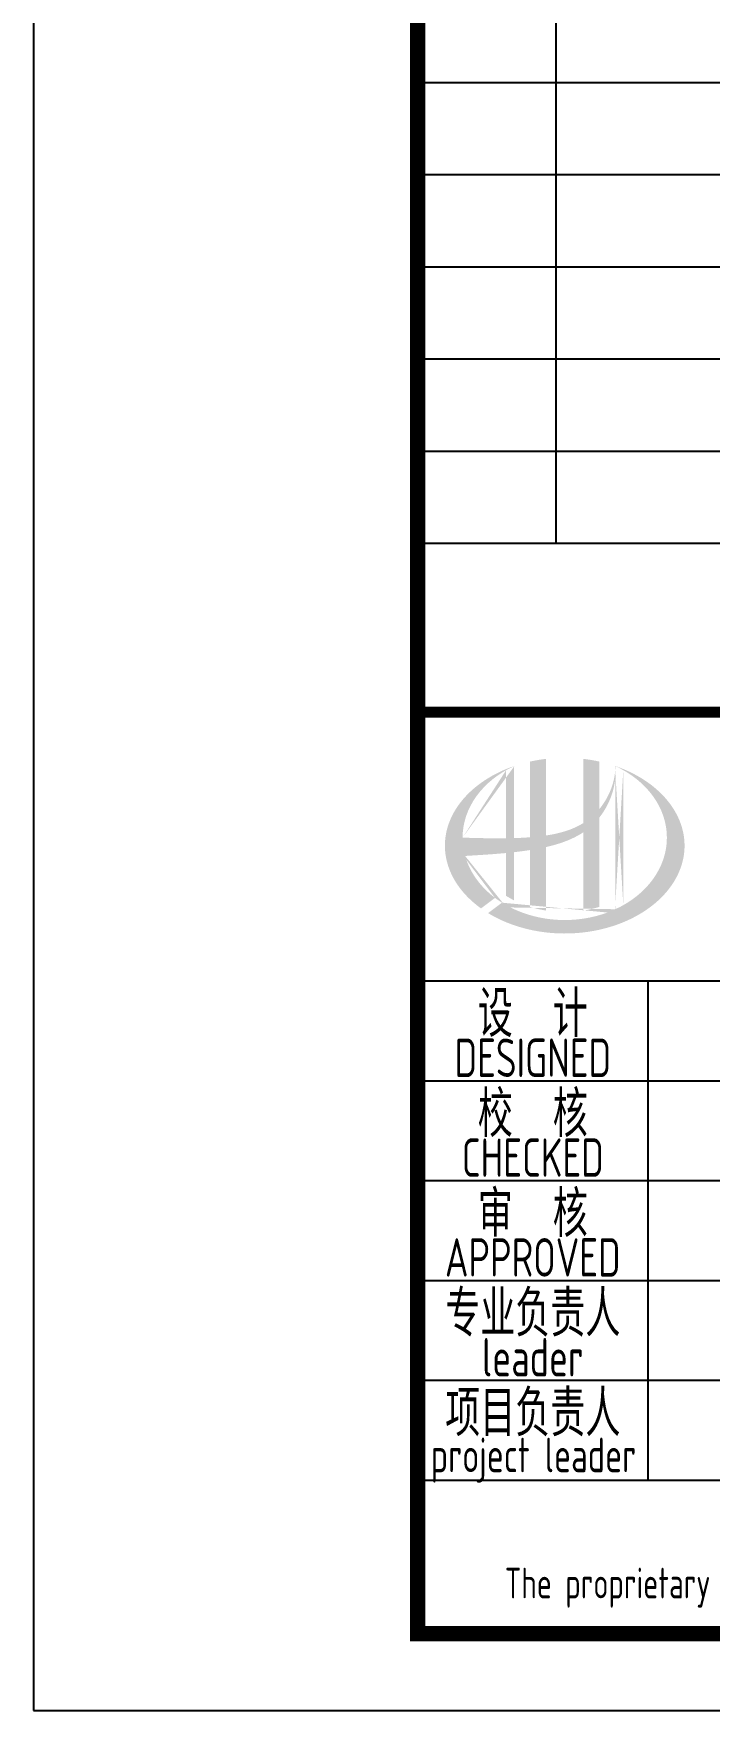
# Model space of a CAD drawing. Extents: x 4981409 to 5298492, y -444687 to -298607.
# Drawn here: x 5005099 to 5009499, y -342473 to -331555 of the extents above; entities that cross this region are included whole.
import ezdxf
from ezdxf.enums import TextEntityAlignment as Align

# ---------------------------------------------------------------- set-up
doc = ezdxf.new("R2010")
doc.units = 0
doc.header["$LTSCALE"] = 1000
doc.header["$MEASUREMENT"] = 0
doc.layers.get('0').update_dxf_attribs({"linetype": 'CONTINUOUS'})
doc.layers.add('PUB_TITLE', color=4, linetype='CONTINUOUS')
doc.styles.add('AHD', font='sceie.shx', dxfattribs={"width": 0.7, "bigfont": 'sceic.shx'})

msp = doc.modelspace()

# ---------------------------------------------------------------- hatches: boundary and pattern name
h = msp.add_hatch(color=256)
edge = h.paths.add_edge_path()
edge.add_spline(control_points=[(5008435.1, -336851), (5008441.2, -336849.6), (5008447.3, -336848.2), (5008496.4, -336836.3), (5008539, -336823.3), (5008614, -336792.2), (5008647, -336775.2), (5008677.8, -336754.6)], knot_values=[61.629012, 61.629012, 61.629012, 61.629012, 63.3304306, 63.3304306, 75.3536336, 75.3536336, 85.3986489, 85.3986489, 85.3986489, 85.3986489], degree=3, periodic=0)
edge.add_line((5008677.8, -336754.6), (5008677.8, -337264.9))
edge.add_spline(control_points=[(5008677.8, -337264.9), (5008695, -337262.1), (5008712, -337258.8), (5008746.7, -337250.7), (5008764.4, -337245.9), (5008781.8, -337240.5)], knot_values=[4.9084564, 4.9084564, 4.9084564, 4.9084564, 4.9928212, 4.9928212, 5.0830337, 5.0830337, 5.0830337, 5.0830337], degree=3, periodic=0)
edge.add_line((5008781.8, -337240.5), (5008781.8, -336659))
edge.add_spline(control_points=[(5008781.8, -336659), (5008790.5, -336648.1), (5008798.7, -336636.7), (5008824.7, -336597.1), (5008840.4, -336567.1), (5008869.7, -336494.3), (5008880.9, -336450.5), (5008885.6, -336405.2), (5008885.7, -336403.9), (5008885.8, -336402.7)], knot_values=[97.9917441, 97.9917441, 97.9917441, 97.9917441, 101.6421898, 101.6421898, 110.3379755, 110.3379755, 121.9343221, 121.9343221, 122.2706915, 122.2706915, 122.2706915, 122.2706915], degree=3, periodic=0)
edge.add_line((5008885.8, -336402.7), (5008885.8, -336332.2))
edge.add_spline(control_points=[(5008885.8, -336332.2), (5008885.7, -336339.9), (5008885.4, -336347.6), (5008884.8, -336355.3)], knot_values=[126.194075, 126.194075, 126.194075, 126.194075, 128.3967624, 128.3967624, 128.3967624, 128.3967624], degree=3, periodic=0)
edge.add_spline(control_points=[(5008884.8, -336355.3), (5008884.3, -336361.5), (5008883.7, -336367.7), (5008882.9, -336373.9)], knot_values=[124.4170495, 124.4170495, 124.4170495, 124.4170495, 126.194075, 126.194075, 126.194075, 126.194075], degree=3, periodic=0)
edge.add_spline(control_points=[(5008882.9, -336373.9), (5008881.8, -336383), (5008880.3, -336392.1), (5008878.5, -336401.2)], knot_values=[121.8052898, 121.8052898, 121.8052898, 121.8052898, 124.4170495, 124.4170495, 124.4170495, 124.4170495], degree=3, periodic=0)
edge.add_spline(control_points=[(5008878.5, -336401.2), (5008876.2, -336413.4), (5008873.2, -336425.5), (5008869.7, -336437.5)], knot_values=[118.3157402, 118.3157402, 118.3157402, 118.3157402, 121.8052898, 121.8052898, 121.8052898, 121.8052898], degree=3, periodic=0)
edge.add_spline(control_points=[(5008869.7, -336437.5), (5008866.2, -336449.6), (5008862.2, -336461.7), (5008857.6, -336473.5)], knot_values=[114.7959879, 114.7959879, 114.7959879, 114.7959879, 118.3157402, 118.3157402, 118.3157402, 118.3157402], degree=3, periodic=0)
edge.add_spline(control_points=[(5008857.6, -336473.5), (5008853.1, -336485.2), (5008848.2, -336496.8), (5008842.7, -336508.1)], knot_values=[111.3296409, 111.3296409, 111.3296409, 111.3296409, 114.7959879, 114.7959879, 114.7959879, 114.7959879], degree=3, periodic=0)
edge.add_spline(control_points=[(5008842.7, -336508.1), (5008837.2, -336519.6), (5008831.2, -336531), (5008824.7, -336542.1)], knot_values=[107.7952896, 107.7952896, 107.7952896, 107.7952896, 111.3296409, 111.3296409, 111.3296409, 111.3296409], degree=3, periodic=0)
edge.add_spline(control_points=[(5008824.7, -336542.1), (5008818.4, -336552.9), (5008811.7, -336563.5), (5008804.6, -336573.7)], knot_values=[104.3435789, 104.3435789, 104.3435789, 104.3435789, 107.7952896, 107.7952896, 107.7952896, 107.7952896], degree=3, periodic=0)
edge.add_spline(control_points=[(5008804.6, -336573.7), (5008797.4, -336584.1), (5008789.8, -336594.2), (5008781.8, -336603.8)], knot_values=[100.8506997, 100.8506997, 100.8506997, 100.8506997, 104.3435789, 104.3435789, 104.3435789, 104.3435789], degree=3, periodic=0)
edge.add_line((5008781.8, -336603.8), (5008781.8, -336294.6))
edge.add_spline(control_points=[(5008781.8, -336294.6), (5008747.8, -336287), (5008713, -336281.1), (5008677.8, -336277)], knot_values=[4.4239994, 4.4239994, 4.4239994, 4.4239994, 4.5587406, 4.5587406, 4.5587406, 4.5587406], degree=3, periodic=0)
edge.add_line((5008677.8, -336277), (5008677.8, -336695.2))
edge.add_spline(control_points=[(5008677.8, -336695.2), (5008605.9, -336739.7), (5008521.7, -336762.9), (5008435.1, -336776)], knot_values=[63.2462151, 63.2462151, 63.2462151, 63.2462151, 87.6891235, 87.6891235, 87.6891235, 87.6891235], degree=3, periodic=0)
edge.add_line((5008435.1, -336776), (5008435.1, -336277))
edge.add_spline(control_points=[(5008435.1, -336277), (5008400, -336281.1), (5008365.2, -336287), (5008331.1, -336294.6)], knot_values=[4.8660382, 4.8660382, 4.8660382, 4.8660382, 5.0007773, 5.0007773, 5.0007773, 5.0007773], degree=3, periodic=0)
edge.add_line((5008331.1, -336294.6), (5008331.1, -336787.4))
edge.add_spline(control_points=[(5008331.1, -336787.4), (5008329.4, -336787.5), (5008294.5, -336790.2), (5008259.9, -336791.9), (5008227.1, -336793)], knot_values=[43.6573559, 43.6573559, 43.6573559, 43.6573559, 44.1342527, 53.4970917, 53.4970917, 53.4970917, 53.4970917], degree=3, periodic=0)
edge.add_line((5008227.1, -336793), (5008227.1, -336323.8))
edge.add_spline(control_points=[(5008227.1, -336323.8), (5008210.1, -336329.7), (5008193.3, -336336), (5008176.9, -336342.7)], knot_values=[5.1415698, 5.1415698, 5.1415698, 5.1415698, 5.2129208, 5.2129208, 5.2129208, 5.2129208], degree=3, periodic=0)
edge.add_spline(control_points=[(5008176.9, -336342.7), (5008170, -336345.5), (5008163.2, -336348.4), (5008131, -336362.6), (5008106.4, -336374.9), (5008082.9, -336388.1)], knot_values=[5.2129208, 5.2129208, 5.2129208, 5.2129208, 5.2429596, 5.2429596, 5.3556227, 5.3556227, 5.3556227, 5.3556227], degree=3, periodic=0)
edge.add_spline(control_points=[(5008082.9, -336388.1), (5008068.1, -336396.4), (5008053.6, -336405.2), (5008039.6, -336414.3)], knot_values=[5.3556227, 5.3556227, 5.3556227, 5.3556227, 5.4269737, 5.4269737, 5.4269737, 5.4269737], degree=3, periodic=0)
edge.add_spline(control_points=[(5008039.6, -336414.3), (5008032.2, -336419.1), (5008024.9, -336424), (5008011.4, -336433.5), (5008005.2, -336438), (5007999.1, -336442.6)], knot_values=[5.4269737, 5.4269737, 5.4269737, 5.4269737, 5.4647645, 5.4647645, 5.4983247, 5.4983247, 5.4983247, 5.4983247], degree=3, periodic=0)
edge.add_spline(control_points=[(5007999.1, -336442.6), (5007973, -336462.2), (5007948.9, -336483.1), (5007927, -336505)], knot_values=[5.4983247, 5.4983247, 5.4983247, 5.4983247, 5.6410266, 5.6410266, 5.6410266, 5.6410266], degree=3, periodic=0)
edge.add_spline(control_points=[(5007927, -336505), (5007920, -336512), (5007913.3, -336519.1), (5007892.8, -336541.7), (5007879.9, -336557.6), (5007868.2, -336573.8)], knot_values=[5.6410266, 5.6410266, 5.6410266, 5.6410266, 5.6865694, 5.6865694, 5.7837285, 5.7837285, 5.7837285, 5.7837285], degree=3, periodic=0)
edge.add_spline(control_points=[(5007868.2, -336573.8), (5007853, -336594.5), (5007839.7, -336615.9), (5007826.6, -336640.9), (5007825, -336644.1), (5007823.4, -336647.3)], knot_values=[5.7837285, 5.7837285, 5.7837285, 5.7837285, 5.9083744, 5.9083744, 5.9264305, 5.9264305, 5.9264305, 5.9264305], degree=3, periodic=0)
edge.add_spline(control_points=[(5007823.4, -336647.3), (5007811, -336672.4), (5007800.9, -336698), (5007793.4, -336724)], knot_values=[5.9264305, 5.9264305, 5.9264305, 5.9264305, 6.0691324, 6.0691324, 6.0691324, 6.0691324], degree=3, periodic=0)
edge.add_spline(control_points=[(5007793.4, -336724), (5007790.2, -336735.1), (5007787.4, -336746.2), (5007782.1, -336772.4), (5007779.8, -336787.4), (5007778.4, -336802.5)], knot_values=[6.0691324, 6.0691324, 6.0691324, 6.0691324, 6.1301793, 6.1301793, 6.2118343, 6.2118343, 6.2118343, 6.2118343], degree=3, periodic=0)
edge.add_spline(control_points=[(5007778.4, -336802.5), (5007777.1, -336815.6), (5007776.5, -336828.8), (5007776.5, -336842)], knot_values=[6.2118343, 6.2118343, 6.2118343, 6.2118343, 6.2831853, 6.2831853, 6.2831853, 6.2831853], degree=3, periodic=0)
edge.add_spline(control_points=[(5007776.5, -336842), (5007776.5, -336851.4), (5007776.8, -336860.7), (5007777.4, -336870)], knot_values=[6.2831853, 6.2831853, 6.2831853, 6.2831853, 6.3336547, 6.3336547, 6.3336547, 6.3336547], degree=3, periodic=0)
edge.add_spline(control_points=[(5007777.4, -336870), (5007778.7, -336888.7), (5007781.2, -336907.3), (5007784.9, -336925.8)], knot_values=[6.3336547, 6.3336547, 6.3336547, 6.3336547, 6.4345936, 6.4345936, 6.4345936, 6.4345936], degree=3, periodic=0)
edge.add_spline(control_points=[(5007784.9, -336925.8), (5007785.2, -336927), (5007785.5, -336928.2), (5007789.4, -336946.7), (5007794.2, -336963.9), (5007800, -336980.9)], knot_values=[6.4345936, 6.4345936, 6.4345936, 6.4345936, 6.4412784, 6.4412784, 6.5355325, 6.5355325, 6.5355325, 6.5355325], degree=3, periodic=0)
edge.add_spline(control_points=[(5007800, -336980.9), (5007806.3, -336999.2), (5007813.8, -337017.2), (5007822.5, -337035)], knot_values=[6.5355325, 6.5355325, 6.5355325, 6.5355325, 6.6364714, 6.6364714, 6.6364714, 6.6364714], degree=3, periodic=0)
edge.add_spline(control_points=[(5007822.5, -337035), (5007824.7, -337039.5), (5007827, -337043.9), (5007836.4, -337061.6), (5007844.1, -337074.6), (5007852.4, -337087.5)], knot_values=[6.6364714, 6.6364714, 6.6364714, 6.6364714, 6.6618943, 6.6618943, 6.7374102, 6.7374102, 6.7374102, 6.7374102], degree=3, periodic=0)
edge.add_spline(control_points=[(5007852.4, -337087.5), (5007863.6, -337104.6), (5007876, -337121.4), (5007889.5, -337137.8)], knot_values=[6.7374102, 6.7374102, 6.7374102, 6.7374102, 6.8383491, 6.8383491, 6.8383491, 6.8383491], degree=3, periodic=0)
edge.add_spline(control_points=[(5007889.5, -337137.8), (5007895.4, -337145), (5007901.6, -337152), (5007916.1, -337168), (5007924.6, -337176.8), (5007933.5, -337185.4)], knot_values=[6.8383491, 6.8383491, 6.8383491, 6.8383491, 6.8825101, 6.8825101, 6.939288, 6.939288, 6.939288, 6.939288], degree=3, periodic=0)
edge.add_spline(control_points=[(5007933.5, -337185.4), (5007949.3, -337200.8), (5007966.2, -337215.7), (5007984.1, -337229.9)], knot_values=[6.939288, 6.939288, 6.939288, 6.939288, 7.0402268, 7.0402268, 7.0402268, 7.0402268], degree=3, periodic=0)
edge.add_spline(control_points=[(5007984.1, -337229.9), (5007993, -337237), (5008002.2, -337243.9), (5008011.6, -337250.7)], knot_values=[7.0402268, 7.0402268, 7.0402268, 7.0402268, 7.0906963, 7.0906963, 7.0906963, 7.0906963], degree=3, periodic=0)
edge.add_line((5008011.6, -337250.7), (5008102.8, -337182.3))
edge.add_ellipse((5008556.5, -336790), major_axis=(665, 0), ratio=0.8066765, start_angle=192.81901, end_angle=226.98533, ccw=False)
edge.add_spline(control_points=[(5007908, -336909.1), (5007932.1, -336907.6), (5007956.1, -336906.1), (5008044.8, -336900.6), (5008109.6, -336896.3), (5008175.1, -336890)], knot_values=[11.3982633, 11.3982633, 11.3982633, 11.3982633, 18.4072897, 18.4072897, 37.1809397, 37.1809397, 37.1809397, 37.1809397], degree=3, periodic=0)
edge.add_line((5008175.1, -336890), (5008175.1, -337169))
edge.add_spline(control_points=[(5008175.1, -337169), (5008178.7, -337171.3), (5008182.3, -337173.5), (5008199.2, -337183.7), (5008213, -337191.2), (5008227.1, -337198.4)], knot_values=[4.0499446, 4.0499446, 4.0499446, 4.0499446, 4.0720206, 4.0720206, 4.153257, 4.153257, 4.153257, 4.153257], degree=3, periodic=0)
edge.add_line((5008227.1, -337198.4), (5008227.1, -336884.5))
edge.add_spline(control_points=[(5008227.1, -336884.5), (5008259.3, -336880.8), (5008291.7, -336876.6), (5008326.6, -336871.2), (5008328.9, -336870.9), (5008331.1, -336870.5)], knot_values=[42.1350086, 42.1350086, 42.1350086, 42.1350086, 51.3072277, 51.3072277, 51.9485742, 51.9485742, 51.9485742, 51.9485742], degree=3, periodic=0)
edge.add_line((5008331.1, -336870.5), (5008331.1, -337240.5))
edge.add_spline(control_points=[(5008331.1, -337240.5), (5008364.8, -337251), (5008399.6, -337259.2), (5008435.1, -337264.9)], knot_values=[4.3417397, 4.3417397, 4.3417397, 4.3417397, 4.5163155, 4.5163155, 4.5163155, 4.5163155], degree=3, periodic=0)
edge.add_line((5008435.1, -337264.9), (5008435.1, -336851))
edge = h.paths.add_edge_path(flags=16)
edge.add_ellipse((5008556.5, -336790), major_axis=(665, 0), ratio=0.8066765, start_angle=124.98746, end_angle=179.99898, ccw=False)
edge.add_line((5008175.1, -336350.5), (5008175.1, -336794.1))
edge.add_spline(control_points=[(5008175.1, -336794.1), (5008079.8, -336795.4), (5007985.8, -336792.4), (5007891.4, -336790)], knot_values=[11.2737302, 11.2737302, 11.2737302, 11.2737302, 38.6875129, 38.6875129, 38.6875129, 38.6875129], degree=3, periodic=0)
edge = h.paths.add_edge_path()
edge.add_spline(control_points=[(5008057.6, -337281.2), (5008088.7, -337300.2), (5008121.8, -337317.4), (5008206.5, -337354.7), (5008259.7, -337372.5), (5008370.5, -337399.1), (5008427.9, -337407.8), (5008544.1, -337415.6), (5008602.7, -337414.6), (5008718.3, -337403.2), (5008775.2, -337392.6), (5008884.2, -337362.6), (5008936.3, -337343.1), (5009033.2, -337296.2), (5009078, -337268.8), (5009158, -337207.9), (5009193.2, -337174.3), (5009252.5, -337102.8), (5009276.6, -337064.9), (5009313, -336986.8), (5009325.3, -336946.6), (5009337.8, -336865.4), (5009338.1, -336824.4), (5009326.6, -336743), (5009314.8, -336702.4), (5009279.2, -336623.7), (5009255.4, -336585.5), (5009196.6, -336513.3), (5009161.6, -336479.4), (5009081.8, -336417.7), (5009037, -336390), (5008955.8, -336350.3), (5008921.5, -336336.1), (5008885.8, -336323.8)], knot_values=[0.8864206, 0.8864206, 0.8864206, 0.8864206, 1.0405566, 1.0405566, 1.2611724, 1.2611724, 1.4817883, 1.4817883, 1.7024042, 1.7024042, 1.9230201, 1.9230201, 2.1436359, 2.1436359, 2.3642518, 2.3642518, 2.5848677, 2.5848677, 2.8054836, 2.8054836, 3.0260994, 3.0260994, 3.2467153, 3.2467153, 3.4685202, 3.4685202, 3.6903251, 3.6903251, 3.9121301, 3.9121301, 4.133935, 4.133935, 4.2832086, 4.2832086, 4.2832086, 4.2832086], degree=3, periodic=0)
edge.add_line((5008885.8, -336323.8), (5008885.8, -336323.9))
edge.add_spline(control_points=[(5008885.8, -336324), (5008885.8, -336326.7), (5008885.8, -336329.5), (5008885.8, -336332.2)], knot_values=[128.3967624, 128.3967624, 128.3967624, 128.3967624, 129.1921934, 129.1921934, 129.1921934, 129.1921934], degree=3, periodic=0)
edge.add_line((5008885.8, -336332.2), (5008885.8, -337256.1))
edge.add_ellipse((5008556.5, -336790), major_axis=(665, 0), ratio=0.8066765, start_angle=232.10542, end_angle=299.68334, ccw=False)
edge.add_line((5008148, -337213.4), (5008057.6, -337281.2))
edge = h.paths.add_edge_path(flags=16)
edge.add_ellipse((5008556.5, -336790), major_axis=(665, 0), ratio=0.8066765, start_angle=304.98746, end_angle=415.01211, ccw=False)
edge.add_line((5008937.8, -337229.6), (5008937.8, -336350.5))
h = msp.add_hatch(color=256)
edge = h.paths.add_edge_path()
edge.add_spline(control_points=[(5008435.1, -336851), (5008441.2, -336849.6), (5008447.3, -336848.2), (5008496.4, -336836.3), (5008539, -336823.3), (5008614, -336792.2), (5008647, -336775.2), (5008677.8, -336754.6)], knot_values=[61.629012, 61.629012, 61.629012, 61.629012, 63.3304306, 63.3304306, 75.3536336, 75.3536336, 85.3986489, 85.3986489, 85.3986489, 85.3986489], degree=3, periodic=0)
edge.add_line((5008677.8, -336754.6), (5008677.8, -337264.9))
edge.add_spline(control_points=[(5008677.8, -337264.9), (5008695, -337262.1), (5008712, -337258.8), (5008746.7, -337250.7), (5008764.4, -337245.9), (5008781.8, -337240.5)], knot_values=[4.9084564, 4.9084564, 4.9084564, 4.9084564, 4.9928212, 4.9928212, 5.0830337, 5.0830337, 5.0830337, 5.0830337], degree=3, periodic=0)
edge.add_line((5008781.8, -337240.5), (5008781.8, -336659))
edge.add_spline(control_points=[(5008781.8, -336659), (5008790.5, -336648.1), (5008798.7, -336636.7), (5008824.7, -336597.1), (5008840.4, -336567.1), (5008869.7, -336494.3), (5008880.9, -336450.5), (5008885.6, -336405.2), (5008885.7, -336403.9), (5008885.8, -336402.7)], knot_values=[97.9917441, 97.9917441, 97.9917441, 97.9917441, 101.6421898, 101.6421898, 110.3379755, 110.3379755, 121.9343221, 121.9343221, 122.2706915, 122.2706915, 122.2706915, 122.2706915], degree=3, periodic=0)
edge.add_line((5008885.8, -336402.7), (5008885.8, -336332.2))
edge.add_spline(control_points=[(5008885.8, -336332.2), (5008885.7, -336339.9), (5008885.4, -336347.6), (5008884.8, -336355.3)], knot_values=[126.194075, 126.194075, 126.194075, 126.194075, 128.3967624, 128.3967624, 128.3967624, 128.3967624], degree=3, periodic=0)
edge.add_spline(control_points=[(5008884.8, -336355.3), (5008884.3, -336361.5), (5008883.7, -336367.7), (5008882.9, -336373.9)], knot_values=[124.4170495, 124.4170495, 124.4170495, 124.4170495, 126.194075, 126.194075, 126.194075, 126.194075], degree=3, periodic=0)
edge.add_spline(control_points=[(5008882.9, -336373.9), (5008881.8, -336383), (5008880.3, -336392.1), (5008878.5, -336401.2)], knot_values=[121.8052898, 121.8052898, 121.8052898, 121.8052898, 124.4170495, 124.4170495, 124.4170495, 124.4170495], degree=3, periodic=0)
edge.add_spline(control_points=[(5008878.5, -336401.2), (5008876.2, -336413.4), (5008873.2, -336425.5), (5008869.7, -336437.5)], knot_values=[118.3157402, 118.3157402, 118.3157402, 118.3157402, 121.8052898, 121.8052898, 121.8052898, 121.8052898], degree=3, periodic=0)
edge.add_spline(control_points=[(5008869.7, -336437.5), (5008866.2, -336449.6), (5008862.2, -336461.7), (5008857.6, -336473.5)], knot_values=[114.7959879, 114.7959879, 114.7959879, 114.7959879, 118.3157402, 118.3157402, 118.3157402, 118.3157402], degree=3, periodic=0)
edge.add_spline(control_points=[(5008857.6, -336473.5), (5008853.1, -336485.2), (5008848.2, -336496.8), (5008842.7, -336508.1)], knot_values=[111.3296409, 111.3296409, 111.3296409, 111.3296409, 114.7959879, 114.7959879, 114.7959879, 114.7959879], degree=3, periodic=0)
edge.add_spline(control_points=[(5008842.7, -336508.1), (5008837.2, -336519.6), (5008831.2, -336531), (5008824.7, -336542.1)], knot_values=[107.7952896, 107.7952896, 107.7952896, 107.7952896, 111.3296409, 111.3296409, 111.3296409, 111.3296409], degree=3, periodic=0)
edge.add_spline(control_points=[(5008824.7, -336542.1), (5008818.4, -336552.9), (5008811.7, -336563.5), (5008804.6, -336573.7)], knot_values=[104.3435789, 104.3435789, 104.3435789, 104.3435789, 107.7952896, 107.7952896, 107.7952896, 107.7952896], degree=3, periodic=0)
edge.add_spline(control_points=[(5008804.6, -336573.7), (5008797.4, -336584.1), (5008789.8, -336594.2), (5008781.8, -336603.8)], knot_values=[100.8506997, 100.8506997, 100.8506997, 100.8506997, 104.3435789, 104.3435789, 104.3435789, 104.3435789], degree=3, periodic=0)
edge.add_line((5008781.8, -336603.8), (5008781.8, -336294.6))
edge.add_spline(control_points=[(5008781.8, -336294.6), (5008747.8, -336287), (5008713, -336281.1), (5008677.8, -336277)], knot_values=[4.4239994, 4.4239994, 4.4239994, 4.4239994, 4.5587406, 4.5587406, 4.5587406, 4.5587406], degree=3, periodic=0)
edge.add_line((5008677.8, -336277), (5008677.8, -336695.2))
edge.add_spline(control_points=[(5008677.8, -336695.2), (5008605.9, -336739.7), (5008521.7, -336762.9), (5008435.1, -336776)], knot_values=[63.2462151, 63.2462151, 63.2462151, 63.2462151, 87.6891235, 87.6891235, 87.6891235, 87.6891235], degree=3, periodic=0)
edge.add_line((5008435.1, -336776), (5008435.1, -336277))
edge.add_spline(control_points=[(5008435.1, -336277), (5008400, -336281.1), (5008365.2, -336287), (5008331.1, -336294.6)], knot_values=[4.8660382, 4.8660382, 4.8660382, 4.8660382, 5.0007773, 5.0007773, 5.0007773, 5.0007773], degree=3, periodic=0)
edge.add_line((5008331.1, -336294.6), (5008331.1, -336787.4))
edge.add_spline(control_points=[(5008331.1, -336787.4), (5008329.4, -336787.5), (5008294.5, -336790.2), (5008259.9, -336791.9), (5008227.1, -336793)], knot_values=[43.6573559, 43.6573559, 43.6573559, 43.6573559, 44.1342527, 53.4970917, 53.4970917, 53.4970917, 53.4970917], degree=3, periodic=0)
edge.add_line((5008227.1, -336793), (5008227.1, -336323.8))
edge.add_spline(control_points=[(5008227.1, -336323.8), (5008210.1, -336329.7), (5008193.3, -336336), (5008176.9, -336342.7)], knot_values=[5.1415698, 5.1415698, 5.1415698, 5.1415698, 5.2129208, 5.2129208, 5.2129208, 5.2129208], degree=3, periodic=0)
edge.add_spline(control_points=[(5008176.9, -336342.7), (5008170, -336345.5), (5008163.2, -336348.4), (5008131, -336362.6), (5008106.4, -336374.9), (5008082.9, -336388.1)], knot_values=[5.2129208, 5.2129208, 5.2129208, 5.2129208, 5.2429596, 5.2429596, 5.3556227, 5.3556227, 5.3556227, 5.3556227], degree=3, periodic=0)
edge.add_spline(control_points=[(5008082.9, -336388.1), (5008068.1, -336396.4), (5008053.6, -336405.2), (5008039.6, -336414.3)], knot_values=[5.3556227, 5.3556227, 5.3556227, 5.3556227, 5.4269737, 5.4269737, 5.4269737, 5.4269737], degree=3, periodic=0)
edge.add_spline(control_points=[(5008039.6, -336414.3), (5008032.2, -336419.1), (5008024.9, -336424), (5008011.4, -336433.5), (5008005.2, -336438), (5007999.1, -336442.6)], knot_values=[5.4269737, 5.4269737, 5.4269737, 5.4269737, 5.4647645, 5.4647645, 5.4983247, 5.4983247, 5.4983247, 5.4983247], degree=3, periodic=0)
edge.add_spline(control_points=[(5007999.1, -336442.6), (5007973, -336462.2), (5007948.9, -336483.1), (5007927, -336505)], knot_values=[5.4983247, 5.4983247, 5.4983247, 5.4983247, 5.6410266, 5.6410266, 5.6410266, 5.6410266], degree=3, periodic=0)
edge.add_spline(control_points=[(5007927, -336505), (5007920, -336512), (5007913.3, -336519.1), (5007892.8, -336541.7), (5007879.9, -336557.6), (5007868.2, -336573.8)], knot_values=[5.6410266, 5.6410266, 5.6410266, 5.6410266, 5.6865694, 5.6865694, 5.7837285, 5.7837285, 5.7837285, 5.7837285], degree=3, periodic=0)
edge.add_spline(control_points=[(5007868.2, -336573.8), (5007853, -336594.5), (5007839.7, -336615.9), (5007826.6, -336640.9), (5007825, -336644.1), (5007823.4, -336647.3)], knot_values=[5.7837285, 5.7837285, 5.7837285, 5.7837285, 5.9083744, 5.9083744, 5.9264305, 5.9264305, 5.9264305, 5.9264305], degree=3, periodic=0)
edge.add_spline(control_points=[(5007823.4, -336647.3), (5007811, -336672.4), (5007800.9, -336698), (5007793.4, -336724)], knot_values=[5.9264305, 5.9264305, 5.9264305, 5.9264305, 6.0691324, 6.0691324, 6.0691324, 6.0691324], degree=3, periodic=0)
edge.add_spline(control_points=[(5007793.4, -336724), (5007790.2, -336735.1), (5007787.4, -336746.2), (5007782.1, -336772.4), (5007779.8, -336787.4), (5007778.4, -336802.5)], knot_values=[6.0691324, 6.0691324, 6.0691324, 6.0691324, 6.1301793, 6.1301793, 6.2118343, 6.2118343, 6.2118343, 6.2118343], degree=3, periodic=0)
edge.add_spline(control_points=[(5007778.4, -336802.5), (5007777.1, -336815.6), (5007776.5, -336828.8), (5007776.5, -336842)], knot_values=[6.2118343, 6.2118343, 6.2118343, 6.2118343, 6.2831853, 6.2831853, 6.2831853, 6.2831853], degree=3, periodic=0)
edge.add_spline(control_points=[(5007776.5, -336842), (5007776.5, -336851.4), (5007776.8, -336860.7), (5007777.4, -336870)], knot_values=[6.2831853, 6.2831853, 6.2831853, 6.2831853, 6.3336547, 6.3336547, 6.3336547, 6.3336547], degree=3, periodic=0)
edge.add_spline(control_points=[(5007777.4, -336870), (5007778.7, -336888.7), (5007781.2, -336907.3), (5007784.9, -336925.8)], knot_values=[6.3336547, 6.3336547, 6.3336547, 6.3336547, 6.4345936, 6.4345936, 6.4345936, 6.4345936], degree=3, periodic=0)
edge.add_spline(control_points=[(5007784.9, -336925.8), (5007785.2, -336927), (5007785.5, -336928.2), (5007789.4, -336946.7), (5007794.2, -336963.9), (5007800, -336980.9)], knot_values=[6.4345936, 6.4345936, 6.4345936, 6.4345936, 6.4412784, 6.4412784, 6.5355325, 6.5355325, 6.5355325, 6.5355325], degree=3, periodic=0)
edge.add_spline(control_points=[(5007800, -336980.9), (5007806.3, -336999.2), (5007813.8, -337017.2), (5007822.5, -337035)], knot_values=[6.5355325, 6.5355325, 6.5355325, 6.5355325, 6.6364714, 6.6364714, 6.6364714, 6.6364714], degree=3, periodic=0)
edge.add_spline(control_points=[(5007822.5, -337035), (5007824.7, -337039.5), (5007827, -337043.9), (5007836.4, -337061.6), (5007844.1, -337074.6), (5007852.4, -337087.5)], knot_values=[6.6364714, 6.6364714, 6.6364714, 6.6364714, 6.6618943, 6.6618943, 6.7374102, 6.7374102, 6.7374102, 6.7374102], degree=3, periodic=0)
edge.add_spline(control_points=[(5007852.4, -337087.5), (5007863.6, -337104.6), (5007876, -337121.4), (5007889.5, -337137.8)], knot_values=[6.7374102, 6.7374102, 6.7374102, 6.7374102, 6.8383491, 6.8383491, 6.8383491, 6.8383491], degree=3, periodic=0)
edge.add_spline(control_points=[(5007889.5, -337137.8), (5007895.4, -337145), (5007901.6, -337152), (5007916.1, -337168), (5007924.6, -337176.8), (5007933.5, -337185.4)], knot_values=[6.8383491, 6.8383491, 6.8383491, 6.8383491, 6.8825101, 6.8825101, 6.939288, 6.939288, 6.939288, 6.939288], degree=3, periodic=0)
edge.add_spline(control_points=[(5007933.5, -337185.4), (5007949.3, -337200.8), (5007966.2, -337215.7), (5007984.1, -337229.9)], knot_values=[6.939288, 6.939288, 6.939288, 6.939288, 7.0402268, 7.0402268, 7.0402268, 7.0402268], degree=3, periodic=0)
edge.add_spline(control_points=[(5007984.1, -337229.9), (5007993, -337237), (5008002.2, -337243.9), (5008011.6, -337250.7)], knot_values=[7.0402268, 7.0402268, 7.0402268, 7.0402268, 7.0906963, 7.0906963, 7.0906963, 7.0906963], degree=3, periodic=0)
edge.add_line((5008011.6, -337250.7), (5008102.8, -337182.3))
edge.add_ellipse((5008556.5, -336790), major_axis=(665, 0), ratio=0.8066765, start_angle=192.81901, end_angle=226.98533, ccw=False)
edge.add_spline(control_points=[(5007908, -336909.1), (5007932.1, -336907.6), (5007956.1, -336906.1), (5008044.8, -336900.6), (5008109.6, -336896.3), (5008175.1, -336890)], knot_values=[11.3982633, 11.3982633, 11.3982633, 11.3982633, 18.4072897, 18.4072897, 37.1809397, 37.1809397, 37.1809397, 37.1809397], degree=3, periodic=0)
edge.add_line((5008175.1, -336890), (5008175.1, -337169))
edge.add_spline(control_points=[(5008175.1, -337169), (5008178.7, -337171.3), (5008182.3, -337173.5), (5008199.2, -337183.7), (5008213, -337191.2), (5008227.1, -337198.4)], knot_values=[4.0499446, 4.0499446, 4.0499446, 4.0499446, 4.0720206, 4.0720206, 4.153257, 4.153257, 4.153257, 4.153257], degree=3, periodic=0)
edge.add_line((5008227.1, -337198.4), (5008227.1, -336884.5))
edge.add_spline(control_points=[(5008227.1, -336884.5), (5008259.3, -336880.8), (5008291.7, -336876.6), (5008326.6, -336871.2), (5008328.9, -336870.9), (5008331.1, -336870.5)], knot_values=[42.1350086, 42.1350086, 42.1350086, 42.1350086, 51.3072277, 51.3072277, 51.9485742, 51.9485742, 51.9485742, 51.9485742], degree=3, periodic=0)
edge.add_line((5008331.1, -336870.5), (5008331.1, -337240.5))
edge.add_spline(control_points=[(5008331.1, -337240.5), (5008364.8, -337251), (5008399.6, -337259.2), (5008435.1, -337264.9)], knot_values=[4.3417397, 4.3417397, 4.3417397, 4.3417397, 4.5163155, 4.5163155, 4.5163155, 4.5163155], degree=3, periodic=0)
edge.add_line((5008435.1, -337264.9), (5008435.1, -336851))
edge = h.paths.add_edge_path(flags=16)
edge.add_ellipse((5008556.5, -336790), major_axis=(665, 0), ratio=0.8066765, start_angle=124.98746, end_angle=179.99898, ccw=False)
edge.add_line((5008175.1, -336350.5), (5008175.1, -336794.1))
edge.add_spline(control_points=[(5008175.1, -336794.1), (5008079.8, -336795.4), (5007985.8, -336792.4), (5007891.4, -336790)], knot_values=[11.2737302, 11.2737302, 11.2737302, 11.2737302, 38.6875129, 38.6875129, 38.6875129, 38.6875129], degree=3, periodic=0)
edge = h.paths.add_edge_path()
edge.add_spline(control_points=[(5008057.6, -337281.2), (5008088.7, -337300.2), (5008121.8, -337317.4), (5008206.5, -337354.7), (5008259.7, -337372.5), (5008370.5, -337399.1), (5008427.9, -337407.8), (5008544.1, -337415.6), (5008602.7, -337414.6), (5008718.3, -337403.2), (5008775.2, -337392.6), (5008884.2, -337362.6), (5008936.3, -337343.1), (5009033.2, -337296.2), (5009078, -337268.8), (5009158, -337207.9), (5009193.2, -337174.3), (5009252.5, -337102.8), (5009276.6, -337064.9), (5009313, -336986.8), (5009325.3, -336946.6), (5009337.8, -336865.4), (5009338.1, -336824.4), (5009326.6, -336743), (5009314.8, -336702.4), (5009279.2, -336623.7), (5009255.4, -336585.5), (5009196.6, -336513.3), (5009161.6, -336479.4), (5009081.8, -336417.7), (5009037, -336390), (5008955.8, -336350.3), (5008921.5, -336336.1), (5008885.8, -336323.8)], knot_values=[0.8864206, 0.8864206, 0.8864206, 0.8864206, 1.0405566, 1.0405566, 1.2611724, 1.2611724, 1.4817883, 1.4817883, 1.7024042, 1.7024042, 1.9230201, 1.9230201, 2.1436359, 2.1436359, 2.3642518, 2.3642518, 2.5848677, 2.5848677, 2.8054836, 2.8054836, 3.0260994, 3.0260994, 3.2467153, 3.2467153, 3.4685202, 3.4685202, 3.6903251, 3.6903251, 3.9121301, 3.9121301, 4.133935, 4.133935, 4.2832086, 4.2832086, 4.2832086, 4.2832086], degree=3, periodic=0)
edge.add_line((5008885.8, -336323.8), (5008885.8, -336323.9))
edge.add_spline(control_points=[(5008885.8, -336324), (5008885.8, -336326.7), (5008885.8, -336329.5), (5008885.8, -336332.2)], knot_values=[128.3967624, 128.3967624, 128.3967624, 128.3967624, 129.1921934, 129.1921934, 129.1921934, 129.1921934], degree=3, periodic=0)
edge.add_line((5008885.8, -336332.2), (5008885.8, -337256.1))
edge.add_ellipse((5008556.5, -336790), major_axis=(665, 0), ratio=0.8066765, start_angle=232.10542, end_angle=299.68334, ccw=False)
edge.add_line((5008148, -337213.4), (5008057.6, -337281.2))
edge = h.paths.add_edge_path(flags=16)
edge.add_ellipse((5008556.5, -336790), major_axis=(665, 0), ratio=0.8066765, start_angle=304.98746, end_angle=415.01211, ccw=False)
edge.add_line((5008937.8, -337229.6), (5008937.8, -336350.5))

# ---------------------------------------------------------------- linework, layer by layer
for p, q in [((5008498.6, -314472.7), (5008498.6, -334872.7)), ((5007598.6, -337722.7), (5025598.6, -337722.7)), ((5009098.6, -340972.7), (5009098.6, -337722.7)), ((5007598.6, -338372.7), (5013098.6, -338372.7)), ((5007598.6, -339022.7), (5013098.6, -339022.7)), ((5007598.6, -339672.7), (5013098.6, -339672.7)), ((5007598.6, -340322.7), (5025598.6, -340322.7)), ((5007598.6, -340972.7), (5025598.6, -340972.7)), ((5007598.6, -341972.7), (5025598.6, -341972.7)), ((5007598.6, -341972.7), (5025598.6, -341972.7))]:
    msp.add_line(p, q)
at = {"const_width": 70}
msp.add_lwpolyline([(5007598.6, -335972.7), (5007598.6, -341972.7)], dxfattribs=at)
msp.add_lwpolyline([(5007598.6, -335972.7), (5007598.6, -341972.7)], dxfattribs=at)
msp.add_lwpolyline([(5025598.6, -335972.7, 70, 70, 0), (5007598.6, -335972.7, 70, 70, 0), (5007598.6, -341972.7, 0, 0, 0)], format="xyseb")
at = {"layer": 'PUB_TITLE'}
for p, q in [((5007598.6, -331872.7), (5025598.6, -331872.7)), ((5007598.6, -332472.7), (5025598.6, -332472.7)), ((5007598.6, -333072.7), (5025598.6, -333072.7)), ((5007598.6, -333672.7), (5025598.6, -333672.7)), ((5007598.6, -334272.7), (5025598.6, -334272.7)), ((5007598.6, -334872.7), (5025598.6, -334872.7))]:
    msp.add_line(p, q, dxfattribs=at)
msp.add_lwpolyline([(5005098.6, -342472.7), (5026098.6, -342472.7), (5026098.6, -312772.7), (5005098.6, -312772.7)], close=True, dxfattribs=at)
at = {"layer": 'PUB_TITLE', "const_width": 100}
msp.add_lwpolyline([(5007598.6, -341972.7), (5025598.6, -341972.7), (5025598.6, -313272.7), (5007598.6, -313272.7)], close=True, dxfattribs=at)

# ---------------------------------------------------------------- texts
at = {"style": 'AHD', "width": 0.8}
for s, height, p in [('设  计', 300, (5008348.6, -337922.7)), ('设  计', 300, (5008348.6, -337922.7)), ('DESIGNED', 250, (5008348.6, -338222.7)), ('DESIGNED', 250, (5008348.6, -338222.7)), ('校  核', 300, (5008348.6, -338572.7)), ('校  核', 300, (5008348.6, -338572.7)), ('CHECKED', 250, (5008348.6, -338872.7)), ('CHECKED', 250, (5008348.6, -338872.7)), ('审  核', 300, (5008348.6, -339222.7)), ('审  核', 300, (5008348.6, -339222.7)), ('APPROVED', 250, (5008348.6, -339522.7)), ('APPROVED', 250, (5008348.6, -339522.7)), ('专业负责人', 300, (5008348.6, -339872.7)), ('leader', 250, (5008348.6, -340172.7)), ('项目负责人', 300, (5008348.6, -340522.7)), ('project leader', 225, (5008352.7, -340842.7)), ('The proprietary right of this document belongs to Anhui Huadong Chemical And Medical Engineering  Co.,Ltd.  and any replication or transfer to the 3rd. side is forbidden without its permission. ', 200, (5016598.6, -341672.7)), ('The proprietary right of this document belongs to Anhui Huadong Chemical And Medical Engineering  Co.,Ltd.  and any replication or transfer to the 3rd. side is forbidden without its permission. ', 200, (5016598.6, -341672.7))]:
    msp.add_text(s, height=height, dxfattribs=at).set_placement(p, align=Align.MIDDLE)

doc.saveas('drawing.dxf')
